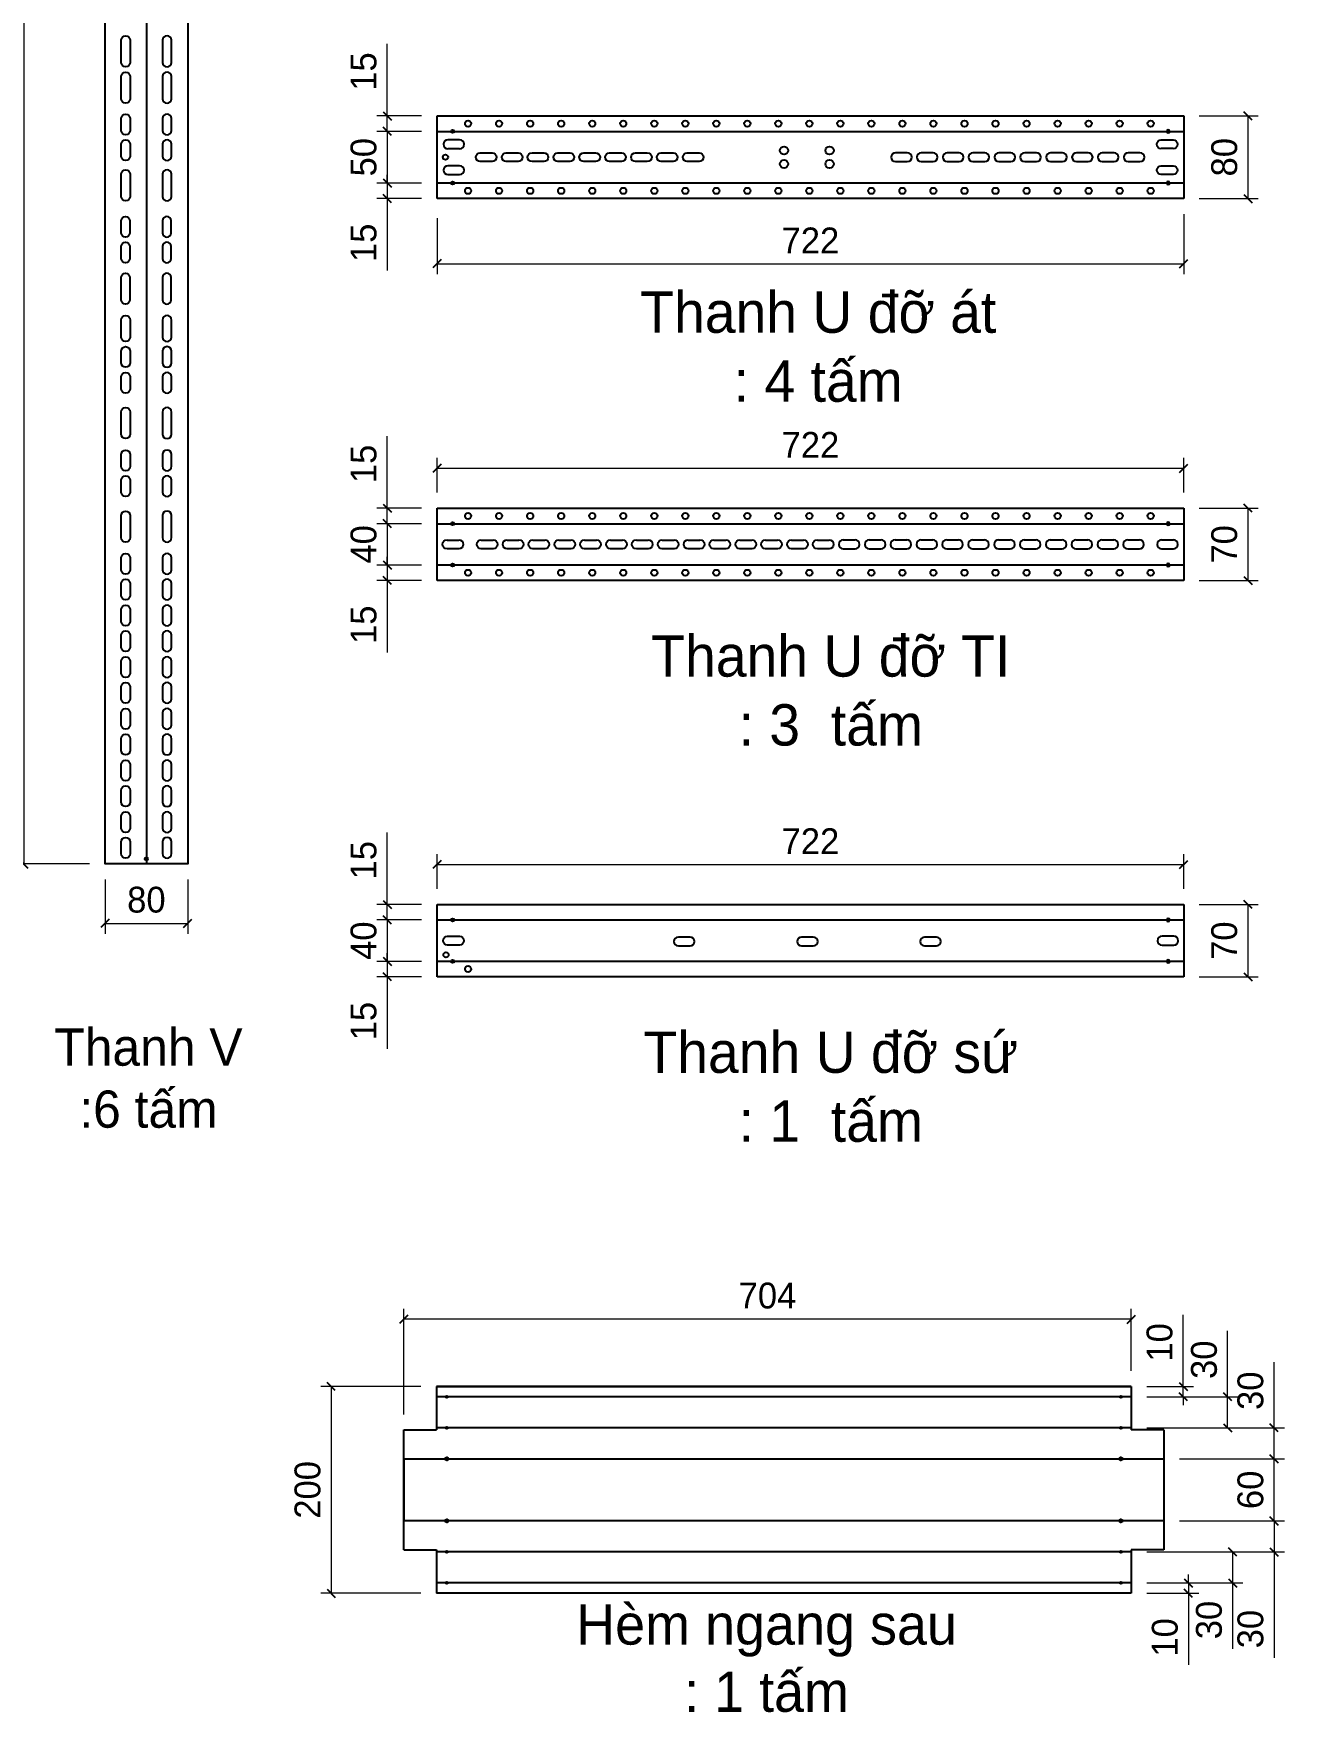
# Model space of a CAD drawing. Header units: millimetres. Extents: x 0 to 6126, y 0 to 4331.
# Drawn here: x 2191 to 3401, y 1682 to 3306 of the extents above; entities that cross this region are included whole.
import ezdxf

# ---------------------------------------------------------------- set-up
doc = ezdxf.new("R2010")
doc.units = ezdxf.units.MM
doc.layers.add('CNC', color=7, linetype='Continuous')
doc.layers.add('DIM', color=253, linetype='Continuous')
doc.dimstyles.new('Dim-25', dxfattribs={"dimtxt": 25, "dimasz": 8, "dimexe": 10, "dimexo": 15, "dimgap": 10, "dimtad": 1, "dimdec": 0, "dimtxsty": 'Standard', "dimblk": 'OBLIQUE', "dimcen": 10, "dimclrd": 5, "dimclre": 5, "dimclrt": 3, "dimazin": 3, "dimtfac": 1, "dimtdec": 0, "dimtmove": 0, "dimatfit": 3, "dimldrblk": 'OBLIQUE', "dimlwd": 9, "dimlwe": 9})

# ---------------------------------------------------------------- blocks, each defined once
blk = doc.blocks.new('*D14')
at = {"color": 0, "linetype": 'ByBlock', "lineweight": -2}
for p, q in [((3304.1, 1811.2), (3312.1, 1803.2)), ((3312.1, 1793.2), (3304.1, 1801.2))]:
    blk.add_line(p, q, dxfattribs=at)
at = {"layer": 'Defpoints', "color": 0, "ltscale": 3, "transparency": 16777216}
for p in [(3252.9, 1807.2), (3252.9, 1797.2), (3308.1, 1797.2)]:
    blk.add_point(p, dxfattribs=at)
at = {"layer": 'DIM', "color": 5, "lineweight": 9, "ltscale": 3, "transparency": 16777216}
for p, q in [((3267.9, 1807.2), (3318.1, 1807.2)), ((3308.1, 1807.2), (3308.1, 1815.2)), ((3308.1, 1807.2), (3308.1, 1797.2)), ((3267.9, 1797.2), (3318.1, 1797.2)), ((3308.1, 1797.2), (3308.1, 1727.8))]:
    blk.add_line(p, q, dxfattribs=at)
at = {"layer": 'DIM', "color": 3, "ltscale": 3, "transparency": 16777216, "insert": (3285.4, 1754.5), "char_height": 25, "attachment_point": 5, "rotation": 90}
blk.add_mtext('10', dxfattribs=at)
blk = doc.blocks.new('_Oblique')
at = {"color": 0, "linetype": 'ByBlock', "lineweight": -2}
blk.add_line((-0.5, -0.5), (0.5, 0.5), dxfattribs=at)
blk = doc.blocks.new('*D15')
at = {"color": 0, "linetype": 'ByBlock', "lineweight": -2}
for p, q in [((3354.9, 1833.2), (3346.9, 1841.2)), ((3346.9, 1811.2), (3354.9, 1803.2))]:
    blk.add_line(p, q, dxfattribs=at)
at = {"layer": 'Defpoints', "color": 0, "ltscale": 3, "transparency": 16777216}
for p in [(3252.9, 1837.2), (3252.9, 1807.2), (3350.9, 1807.2)]:
    blk.add_point(p, dxfattribs=at)
at = {"layer": 'DIM', "color": 5, "lineweight": 9, "ltscale": 3, "transparency": 16777216}
for p, q in [((3267.9, 1837.2), (3360.9, 1837.2)), ((3350.9, 1837.2), (3350.9, 1807.2)), ((3267.9, 1807.2), (3360.9, 1807.2)), ((3350.9, 1807.2), (3350.9, 1743.5))]:
    blk.add_line(p, q, dxfattribs=at)
at = {"layer": 'DIM', "color": 3, "ltscale": 3, "transparency": 16777216, "insert": (3328.1, 1771.3), "char_height": 25, "attachment_point": 5, "rotation": 90}
blk.add_mtext('30', dxfattribs=at)
blk = doc.blocks.new('*D16')
at = {"color": 0, "linetype": 'ByBlock', "lineweight": -2}
for p, q in [((3395, 1863.2), (3387, 1871.2)), ((3387, 1841.2), (3395, 1833.2))]:
    blk.add_line(p, q, dxfattribs=at)
at = {"layer": 'Defpoints', "color": 0, "ltscale": 3, "transparency": 16777216}
for p in [(3284.4, 1867.2), (3391, 1867.2), (3252.9, 1837.2)]:
    blk.add_point(p, dxfattribs=at)
at = {"layer": 'DIM', "color": 5, "lineweight": 9, "ltscale": 3, "transparency": 16777216}
for p, q in [((3299.4, 1867.2), (3401, 1867.2)), ((3391, 1867.2), (3391, 1837.2)), ((3267.9, 1837.2), (3401, 1837.2)), ((3391, 1837.2), (3391, 1734.7))]:
    blk.add_line(p, q, dxfattribs=at)
at = {"layer": 'DIM', "color": 3, "ltscale": 3, "transparency": 16777216, "insert": (3368.2, 1762.5), "char_height": 25, "attachment_point": 5, "rotation": 90}
blk.add_mtext('30', dxfattribs=at)
blk = doc.blocks.new('*D17')
at = {"color": 0, "linetype": 'ByBlock', "lineweight": -2}
for p, q in [((3395, 1923.2), (3387, 1931.2)), ((3387, 1871.2), (3395, 1863.2))]:
    blk.add_line(p, q, dxfattribs=at)
at = {"layer": 'Defpoints', "color": 0, "ltscale": 3, "transparency": 16777216}
for p in [(3284.4, 1927.2), (3391, 1927.2), (3284.4, 1867.2)]:
    blk.add_point(p, dxfattribs=at)
at = {"layer": 'DIM', "color": 5, "lineweight": 9, "ltscale": 3, "transparency": 16777216}
for p, q in [((3299.4, 1927.2), (3401, 1927.2)), ((3391, 1867.2), (3391, 1927.2)), ((3299.4, 1867.2), (3401, 1867.2))]:
    blk.add_line(p, q, dxfattribs=at)
at = {"layer": 'DIM', "color": 3, "ltscale": 3, "transparency": 16777216, "insert": (3368.2, 1897.2), "char_height": 25, "attachment_point": 5, "rotation": 90}
blk.add_mtext('60', dxfattribs=at)
blk = doc.blocks.new('*D18')
at = {"color": 0, "linetype": 'ByBlock', "lineweight": -2}
for p, q in [((3395, 1953.2), (3387, 1961.2)), ((3387, 1931.2), (3395, 1923.2))]:
    blk.add_line(p, q, dxfattribs=at)
at = {"layer": 'Defpoints', "color": 0, "ltscale": 3, "transparency": 16777216}
for p in [(3252.9, 1957.2), (3391, 1957.2), (3284.4, 1927.2)]:
    blk.add_point(p, dxfattribs=at)
at = {"layer": 'DIM', "color": 5, "lineweight": 9, "ltscale": 3, "transparency": 16777216}
for p, q in [((3391, 1957.2), (3391, 2020.9)), ((3267.9, 1957.2), (3401, 1957.2)), ((3391, 1927.2), (3391, 1957.2)), ((3299.4, 1927.2), (3401, 1927.2))]:
    blk.add_line(p, q, dxfattribs=at)
at = {"layer": 'DIM', "color": 3, "ltscale": 3, "transparency": 16777216, "insert": (3368.2, 1993.1), "char_height": 25, "attachment_point": 5, "rotation": 90}
blk.add_mtext('30', dxfattribs=at)
blk = doc.blocks.new('*D19')
at = {"color": 0, "linetype": 'ByBlock', "lineweight": -2}
for p, q in [((3350, 1983.2), (3342, 1991.2)), ((3342, 1961.2), (3350, 1953.2))]:
    blk.add_line(p, q, dxfattribs=at)
at = {"layer": 'Defpoints', "color": 0, "ltscale": 3, "transparency": 16777216}
for p in [(3252.9, 1987.2), (3346, 1987.2), (3252.9, 1957.2)]:
    blk.add_point(p, dxfattribs=at)
at = {"layer": 'DIM', "color": 5, "lineweight": 9, "ltscale": 3, "transparency": 16777216}
for p, q in [((3346, 1987.2), (3346, 2050.9)), ((3267.9, 1987.2), (3356, 1987.2)), ((3346, 1957.2), (3346, 1987.2)), ((3267.9, 1957.2), (3356, 1957.2))]:
    blk.add_line(p, q, dxfattribs=at)
at = {"layer": 'DIM', "color": 3, "ltscale": 3, "transparency": 16777216, "insert": (3323.3, 2023.1), "char_height": 25, "attachment_point": 5, "rotation": 90}
blk.add_mtext('30', dxfattribs=at)
blk = doc.blocks.new('*D20')
at = {"color": 0, "linetype": 'ByBlock', "lineweight": -2}
for p, q in [((3299.1, 2001.2), (3307.1, 1993.2)), ((3307.1, 1983.2), (3299.1, 1991.2))]:
    blk.add_line(p, q, dxfattribs=at)
at = {"layer": 'Defpoints', "color": 0, "ltscale": 3, "transparency": 16777216}
for p in [(3252.9, 1997.2), (3252.9, 1987.2), (3303.1, 1997.2)]:
    blk.add_point(p, dxfattribs=at)
at = {"layer": 'DIM', "color": 5, "lineweight": 9, "ltscale": 3, "transparency": 16777216}
for p, q in [((3303.1, 1997.2), (3303.1, 2066.6)), ((3267.9, 1997.2), (3313.1, 1997.2)), ((3267.9, 1987.2), (3313.1, 1987.2)), ((3303.1, 1987.2), (3303.1, 1997.2)), ((3303.1, 1987.2), (3303.1, 1979.2))]:
    blk.add_line(p, q, dxfattribs=at)
at = {"layer": 'DIM', "color": 3, "ltscale": 3, "transparency": 16777216, "insert": (3280.3, 2039.9), "char_height": 25, "attachment_point": 5, "rotation": 90}
blk.add_mtext('10', dxfattribs=at)
blk = doc.blocks.new('*D21')
at = {"color": 0, "linetype": 'ByBlock', "lineweight": -2}
for p, q in [((2553.4, 2066.3), (2545.4, 2058.3)), ((3248.9, 2058.3), (3256.9, 2066.3))]:
    blk.add_line(p, q, dxfattribs=at)
at = {"layer": 'Defpoints', "color": 0, "ltscale": 3, "transparency": 16777216}
for p in [(2549.4, 2062.3), (3252.9, 1997.2), (2549.4, 1955.2)]:
    blk.add_point(p, dxfattribs=at)
at = {"layer": 'DIM', "color": 5, "lineweight": 9, "ltscale": 3, "transparency": 16777216}
for p, q in [((2549.4, 1970.2), (2549.4, 2072.3)), ((3252.9, 2012.2), (3252.9, 2072.3)), ((3252.9, 2062.3), (2549.4, 2062.3))]:
    blk.add_line(p, q, dxfattribs=at)
at = {"layer": 'DIM', "color": 3, "ltscale": 3, "transparency": 16777216, "insert": (2901.1, 2085), "char_height": 25, "attachment_point": 5}
blk.add_mtext('704', dxfattribs=at)
blk = doc.blocks.new('*D22')
at = {"color": 0, "linetype": 'ByBlock', "lineweight": -2}
for p, q in [((2483.2, 1993.2), (2475.2, 2001.2)), ((2475.2, 1801.2), (2483.2, 1793.2))]:
    blk.add_line(p, q, dxfattribs=at)
at = {"layer": 'Defpoints', "color": 0, "ltscale": 3, "transparency": 16777216}
for p in [(2580.9, 1997.2), (2479.2, 1797.2), (2580.9, 1797.2)]:
    blk.add_point(p, dxfattribs=at)
at = {"layer": 'DIM', "color": 5, "lineweight": 9, "ltscale": 3, "transparency": 16777216}
for p, q in [((2565.9, 1997.2), (2469.2, 1997.2)), ((2479.2, 1997.2), (2479.2, 1797.2)), ((2565.9, 1797.2), (2469.2, 1797.2))]:
    blk.add_line(p, q, dxfattribs=at)
at = {"layer": 'DIM', "color": 3, "ltscale": 3, "transparency": 16777216, "insert": (2456.4, 1897.2), "char_height": 25, "attachment_point": 5, "rotation": 90}
blk.add_mtext('200', dxfattribs=at)
blk = doc.blocks.new('*D78')
at = {"color": 0, "linetype": 'ByBlock', "lineweight": -2}
for p, q in [((2185.9, 3929.9), (2177.9, 3937.9)), ((2177.9, 2506.7), (2185.9, 2498.7))]:
    blk.add_line(p, q, dxfattribs=at)
at = {"layer": 'Defpoints', "color": 0, "ltscale": 3, "transparency": 16777216}
for p in [(2260.5, 3933.9), (2181.9, 2502.7), (2260.5, 2502.7)]:
    blk.add_point(p, dxfattribs=at)
at = {"layer": 'DIM', "color": 5, "lineweight": 9, "ltscale": 3, "transparency": 16777216}
for p, q in [((2245.5, 3933.9), (2171.9, 3933.9)), ((2181.9, 3933.9), (2181.9, 2502.7)), ((2245.5, 2502.7), (2171.9, 2502.7))]:
    blk.add_line(p, q, dxfattribs=at)
at = {"layer": 'DIM', "color": 3, "ltscale": 3, "transparency": 16777216, "insert": (2159.1, 3218.3), "char_height": 25, "attachment_point": 5, "rotation": 90}
blk.add_mtext('1431', dxfattribs=at)
blk = doc.blocks.new('*D80')
at = {"color": 0, "linetype": 'ByBlock', "lineweight": -2}
for p, q in [((2264.5, 2449.2), (2256.5, 2441.2)), ((2336.5, 2441.2), (2344.5, 2449.2))]:
    blk.add_line(p, q, dxfattribs=at)
at = {"layer": 'Defpoints', "color": 0, "ltscale": 3, "transparency": 16777216}
for p in [(2260.5, 2502.7), (2340.5, 2502.7), (2340.5, 2445.2)]:
    blk.add_point(p, dxfattribs=at)
at = {"layer": 'DIM', "color": 5, "lineweight": 9, "ltscale": 3, "transparency": 16777216}
for p, q in [((2260.5, 2487.7), (2260.5, 2435.2)), ((2340.5, 2487.7), (2340.5, 2435.2)), ((2260.5, 2445.2), (2340.5, 2445.2))]:
    blk.add_line(p, q, dxfattribs=at)
at = {"layer": 'DIM', "color": 3, "ltscale": 3, "transparency": 16777216, "insert": (2300.5, 2468), "char_height": 25, "attachment_point": 5}
blk.add_mtext('80', dxfattribs=at)
blk = doc.blocks.new('*D94')
at = {"color": 0, "linetype": 'ByBlock', "lineweight": -2}
for p, q in [((3369.7, 3222.4), (3361.7, 3230.4)), ((3361.7, 3150.4), (3369.7, 3142.4))]:
    blk.add_line(p, q, dxfattribs=at)
at = {"layer": 'Defpoints', "color": 0, "transparency": 16777216}
for p in [(3303.6, 3226.4), (3303.6, 3146.4), (3365.7, 3146.4)]:
    blk.add_point(p, dxfattribs=at)
at = {"layer": 'DIM', "color": 5, "lineweight": 9, "transparency": 16777216}
for p, q in [((3318.6, 3226.4), (3375.7, 3226.4)), ((3365.7, 3226.4), (3365.7, 3146.4)), ((3318.6, 3146.4), (3375.7, 3146.4))]:
    blk.add_line(p, q, dxfattribs=at)
at = {"layer": 'DIM', "color": 3, "transparency": 16777216, "insert": (3342.9, 3186.4), "char_height": 25, "attachment_point": 5, "rotation": 90}
blk.add_mtext('80', dxfattribs=at)
blk = doc.blocks.new('*D95')
at = {"color": 0, "linetype": 'ByBlock', "lineweight": -2}
for p, q in [((2537.4, 3207.4), (2529.4, 3215.4)), ((2529.4, 3165.4), (2537.4, 3157.4))]:
    blk.add_line(p, q, dxfattribs=at)
at = {"layer": 'Defpoints', "color": 0, "transparency": 16777216}
for p in [(2581.6, 3211.4), (2533.4, 3161.4), (2581.6, 3161.4)]:
    blk.add_point(p, dxfattribs=at)
at = {"layer": 'DIM', "color": 5, "lineweight": 9, "transparency": 16777216}
for p, q in [((2566.6, 3211.4), (2523.4, 3211.4)), ((2533.4, 3211.4), (2533.4, 3161.4)), ((2566.6, 3161.4), (2523.4, 3161.4))]:
    blk.add_line(p, q, dxfattribs=at)
at = {"layer": 'DIM', "color": 3, "transparency": 16777216, "insert": (2510.6, 3186.4), "char_height": 25, "attachment_point": 5, "rotation": 90}
blk.add_mtext('50', dxfattribs=at)
blk = doc.blocks.new('*D96')
at = {"color": 0, "linetype": 'ByBlock', "lineweight": -2}
for p, q in [((2529.4, 3230.4), (2537.4, 3222.4)), ((2537.4, 3207.4), (2529.4, 3215.4))]:
    blk.add_line(p, q, dxfattribs=at)
at = {"layer": 'Defpoints', "color": 0, "transparency": 16777216}
for p in [(2533.4, 3226.4), (2581.6, 3226.4), (2581.6, 3211.4)]:
    blk.add_point(p, dxfattribs=at)
at = {"layer": 'DIM', "color": 5, "lineweight": 9, "transparency": 16777216}
for p, q in [((2533.4, 3226.4), (2533.4, 3296.1)), ((2566.6, 3226.4), (2523.4, 3226.4)), ((2533.4, 3211.4), (2533.4, 3226.4)), ((2566.6, 3211.4), (2523.4, 3211.4)), ((2533.4, 3211.4), (2533.4, 3203.4))]:
    blk.add_line(p, q, dxfattribs=at)
at = {"layer": 'DIM', "color": 3, "transparency": 16777216, "insert": (2510.6, 3269.3), "char_height": 25, "attachment_point": 5, "rotation": 90}
blk.add_mtext('15', dxfattribs=at)
blk = doc.blocks.new('*D97')
at = {"color": 0, "linetype": 'ByBlock', "lineweight": -2}
for p, q in [((2529.4, 3165.4), (2537.4, 3157.4)), ((2537.4, 3142.4), (2529.4, 3150.4))]:
    blk.add_line(p, q, dxfattribs=at)
at = {"layer": 'Defpoints', "color": 0, "transparency": 16777216}
for p in [(2581.6, 3161.4), (2533.4, 3146.4), (2581.6, 3146.4)]:
    blk.add_point(p, dxfattribs=at)
at = {"layer": 'DIM', "color": 5, "lineweight": 9, "transparency": 16777216}
for p, q in [((2533.4, 3161.4), (2533.4, 3169.4)), ((2566.6, 3161.4), (2523.4, 3161.4)), ((2533.4, 3161.4), (2533.4, 3146.4)), ((2566.6, 3146.4), (2523.4, 3146.4)), ((2533.4, 3146.4), (2533.4, 3076.8))]:
    blk.add_line(p, q, dxfattribs=at)
at = {"layer": 'DIM', "color": 3, "transparency": 16777216, "insert": (2510.6, 3103.6), "char_height": 25, "attachment_point": 5, "rotation": 90}
blk.add_mtext('15', dxfattribs=at)
blk = doc.blocks.new('ovan8.5x20')
at = {"layer": 'CNC', "color": 2, "lineweight": -3}
for p, q in [((5.7, 4.2), (-5.8, 4.2)), ((-5.8, -4.2), (5.7, -4.2))]:
    blk.add_line(p, q, dxfattribs=at)
for centre, start, end in [((-5.8, 0), 90, 270), ((5.7, 0), 270, 90)]:
    blk.add_arc(centre, 4.25, start, end, dxfattribs=at)
blk = doc.blocks.new('f3daunguoc')
at = {"layer": 'CNC', "color": 2, "lineweight": -3}
blk.add_circle((0, 0), 1.5, dxfattribs=at)
blk = doc.blocks.new('*D98')
at = {"color": 0, "linetype": 'ByBlock', "lineweight": -2}
for p, q in [((2585.6, 3087.4), (2577.6, 3079.4)), ((3299.6, 3079.4), (3307.6, 3087.4))]:
    blk.add_line(p, q, dxfattribs=at)
at = {"layer": 'Defpoints', "color": 0, "ltscale": 3, "transparency": 16777216}
for p in [(2581.6, 3142.4), (3303.6, 3146.4), (3303.6, 3083.4)]:
    blk.add_point(p, dxfattribs=at)
at = {"layer": 'DIM', "color": 5, "lineweight": 9, "ltscale": 3, "transparency": 16777216}
for p, q in [((2581.6, 3127.4), (2581.6, 3073.4)), ((3303.6, 3131.4), (3303.6, 3073.4)), ((2581.6, 3083.4), (3303.6, 3083.4))]:
    blk.add_line(p, q, dxfattribs=at)
at = {"layer": 'DIM', "color": 3, "ltscale": 3, "transparency": 16777216, "insert": (2942.6, 3105.9), "char_height": 25, "attachment_point": 5}
blk.add_mtext('722', dxfattribs=at)
blk = doc.blocks.new('*D99')
at = {"color": 0, "linetype": 'ByBlock', "lineweight": -2}
for p, q in [((3369.7, 2842.9), (3361.7, 2850.9)), ((3361.7, 2780.9), (3369.7, 2772.9))]:
    blk.add_line(p, q, dxfattribs=at)
at = {"layer": 'Defpoints', "color": 0, "transparency": 16777216}
for p in [(3303.6, 2846.9), (3303.6, 2776.9), (3365.7, 2776.9)]:
    blk.add_point(p, dxfattribs=at)
at = {"layer": 'DIM', "color": 5, "lineweight": 9, "transparency": 16777216}
for p, q in [((3318.6, 2846.9), (3375.7, 2846.9)), ((3365.7, 2846.9), (3365.7, 2776.9)), ((3318.6, 2776.9), (3375.7, 2776.9))]:
    blk.add_line(p, q, dxfattribs=at)
at = {"layer": 'DIM', "color": 3, "transparency": 16777216, "insert": (3342.9, 2811.9), "char_height": 25, "attachment_point": 5, "rotation": 90}
blk.add_mtext('70', dxfattribs=at)
blk = doc.blocks.new('*D100')
at = {"color": 0, "linetype": 'ByBlock', "lineweight": -2}
for p, q in [((2537.4, 2827.9), (2529.4, 2835.9)), ((2529.4, 2795.9), (2537.4, 2787.9))]:
    blk.add_line(p, q, dxfattribs=at)
at = {"layer": 'Defpoints', "color": 0, "transparency": 16777216}
for p in [(2581.6, 2831.9), (2533.4, 2791.9), (2581.6, 2791.9)]:
    blk.add_point(p, dxfattribs=at)
at = {"layer": 'DIM', "color": 5, "lineweight": 9, "transparency": 16777216}
for p, q in [((2566.6, 2831.9), (2523.4, 2831.9)), ((2533.4, 2831.9), (2533.4, 2791.9)), ((2566.6, 2791.9), (2523.4, 2791.9))]:
    blk.add_line(p, q, dxfattribs=at)
at = {"layer": 'DIM', "color": 3, "transparency": 16777216, "insert": (2510.6, 2811.9), "char_height": 25, "attachment_point": 5, "rotation": 90}
blk.add_mtext('40', dxfattribs=at)
blk = doc.blocks.new('*D101')
at = {"color": 0, "linetype": 'ByBlock', "lineweight": -2}
for p, q in [((2529.4, 2850.9), (2537.4, 2842.9)), ((2537.4, 2827.9), (2529.4, 2835.9))]:
    blk.add_line(p, q, dxfattribs=at)
at = {"layer": 'Defpoints', "color": 0, "transparency": 16777216}
for p in [(2533.4, 2846.9), (2581.6, 2846.9), (2581.6, 2831.9)]:
    blk.add_point(p, dxfattribs=at)
at = {"layer": 'DIM', "color": 5, "lineweight": 9, "transparency": 16777216}
for p, q in [((2533.4, 2846.9), (2533.4, 2916.5)), ((2566.6, 2846.9), (2523.4, 2846.9)), ((2533.4, 2831.9), (2533.4, 2846.9)), ((2566.6, 2831.9), (2523.4, 2831.9)), ((2533.4, 2831.9), (2533.4, 2823.9))]:
    blk.add_line(p, q, dxfattribs=at)
at = {"layer": 'DIM', "color": 3, "transparency": 16777216, "insert": (2510.6, 2889.7), "char_height": 25, "attachment_point": 5, "rotation": 90}
blk.add_mtext('15', dxfattribs=at)
blk = doc.blocks.new('*D102')
at = {"color": 0, "linetype": 'ByBlock', "lineweight": -2}
for p, q in [((2529.4, 2795.9), (2537.4, 2787.9)), ((2537.4, 2772.9), (2529.4, 2780.9))]:
    blk.add_line(p, q, dxfattribs=at)
at = {"layer": 'Defpoints', "color": 0, "transparency": 16777216}
for p in [(2581.6, 2791.9), (2533.4, 2776.9), (2581.6, 2776.9)]:
    blk.add_point(p, dxfattribs=at)
at = {"layer": 'DIM', "color": 5, "lineweight": 9, "transparency": 16777216}
for p, q in [((2533.4, 2791.9), (2533.4, 2799.9)), ((2566.6, 2791.9), (2523.4, 2791.9)), ((2533.4, 2791.9), (2533.4, 2776.9)), ((2566.6, 2776.9), (2523.4, 2776.9)), ((2533.4, 2776.9), (2533.4, 2707.3))]:
    blk.add_line(p, q, dxfattribs=at)
at = {"layer": 'DIM', "color": 3, "transparency": 16777216, "insert": (2510.6, 2734.1), "char_height": 25, "attachment_point": 5, "rotation": 90}
blk.add_mtext('15', dxfattribs=at)
blk = doc.blocks.new('*D103')
at = {"color": 0, "linetype": 'ByBlock', "lineweight": -2}
for p, q in [((2585.6, 2889.5), (2577.6, 2881.5)), ((3299.6, 2881.5), (3307.6, 2889.5))]:
    blk.add_line(p, q, dxfattribs=at)
at = {"layer": 'Defpoints', "color": 0, "ltscale": 3, "transparency": 16777216}
for p in [(3303.6, 2885.5), (2581.6, 2846.9), (3303.6, 2846.9)]:
    blk.add_point(p, dxfattribs=at)
at = {"layer": 'DIM', "color": 5, "lineweight": 9, "ltscale": 3, "transparency": 16777216}
for p, q in [((2581.6, 2861.9), (2581.6, 2895.5)), ((3303.6, 2861.9), (3303.6, 2895.5)), ((2581.6, 2885.5), (3303.6, 2885.5))]:
    blk.add_line(p, q, dxfattribs=at)
at = {"layer": 'DIM', "color": 3, "ltscale": 3, "transparency": 16777216, "insert": (2942.6, 2908.1), "char_height": 25, "attachment_point": 5}
blk.add_mtext('722', dxfattribs=at)
blk = doc.blocks.new('*D104')
at = {"color": 0, "linetype": 'ByBlock', "lineweight": -2}
for p, q in [((3369.7, 2459.5), (3361.7, 2467.5)), ((3361.7, 2397.5), (3369.7, 2389.5))]:
    blk.add_line(p, q, dxfattribs=at)
at = {"layer": 'Defpoints', "color": 0, "transparency": 16777216}
for p in [(3303.6, 2463.5), (3303.6, 2393.5), (3365.7, 2393.5)]:
    blk.add_point(p, dxfattribs=at)
at = {"layer": 'DIM', "color": 5, "lineweight": 9, "transparency": 16777216}
for p, q in [((3318.6, 2463.5), (3375.7, 2463.5)), ((3365.7, 2463.5), (3365.7, 2393.5)), ((3318.6, 2393.5), (3375.7, 2393.5))]:
    blk.add_line(p, q, dxfattribs=at)
at = {"layer": 'DIM', "color": 3, "transparency": 16777216, "insert": (3342.9, 2428.5), "char_height": 25, "attachment_point": 5, "rotation": 90}
blk.add_mtext('70', dxfattribs=at)
blk = doc.blocks.new('*D105')
at = {"color": 0, "linetype": 'ByBlock', "lineweight": -2}
for p, q in [((2537.4, 2444.5), (2529.4, 2452.5)), ((2529.4, 2412.5), (2537.4, 2404.5))]:
    blk.add_line(p, q, dxfattribs=at)
at = {"layer": 'Defpoints', "color": 0, "transparency": 16777216}
for p in [(2581.6, 2448.5), (2533.4, 2408.5), (2581.6, 2408.5)]:
    blk.add_point(p, dxfattribs=at)
at = {"layer": 'DIM', "color": 5, "lineweight": 9, "transparency": 16777216}
for p, q in [((2566.6, 2448.5), (2523.4, 2448.5)), ((2533.4, 2448.5), (2533.4, 2408.5)), ((2566.6, 2408.5), (2523.4, 2408.5))]:
    blk.add_line(p, q, dxfattribs=at)
at = {"layer": 'DIM', "color": 3, "transparency": 16777216, "insert": (2510.6, 2428.5), "char_height": 25, "attachment_point": 5, "rotation": 90}
blk.add_mtext('40', dxfattribs=at)
blk = doc.blocks.new('*D106')
at = {"color": 0, "linetype": 'ByBlock', "lineweight": -2}
for p, q in [((2529.4, 2467.5), (2537.4, 2459.5)), ((2537.4, 2444.5), (2529.4, 2452.5))]:
    blk.add_line(p, q, dxfattribs=at)
at = {"layer": 'Defpoints', "color": 0, "transparency": 16777216}
for p in [(2533.4, 2463.5), (2581.6, 2463.5), (2581.6, 2448.5)]:
    blk.add_point(p, dxfattribs=at)
at = {"layer": 'DIM', "color": 5, "lineweight": 9, "transparency": 16777216}
for p, q in [((2533.4, 2463.5), (2533.4, 2533.2)), ((2566.6, 2463.5), (2523.4, 2463.5)), ((2533.4, 2448.5), (2533.4, 2463.5)), ((2566.6, 2448.5), (2523.4, 2448.5)), ((2533.4, 2448.5), (2533.4, 2440.5))]:
    blk.add_line(p, q, dxfattribs=at)
at = {"layer": 'DIM', "color": 3, "transparency": 16777216, "insert": (2510.6, 2506.3), "char_height": 25, "attachment_point": 5, "rotation": 90}
blk.add_mtext('15', dxfattribs=at)
blk = doc.blocks.new('*D107')
at = {"color": 0, "linetype": 'ByBlock', "lineweight": -2}
for p, q in [((2529.4, 2412.5), (2537.4, 2404.5)), ((2537.4, 2389.5), (2529.4, 2397.5))]:
    blk.add_line(p, q, dxfattribs=at)
at = {"layer": 'Defpoints', "color": 0, "transparency": 16777216}
for p in [(2581.6, 2408.5), (2533.4, 2393.5), (2581.6, 2393.5)]:
    blk.add_point(p, dxfattribs=at)
at = {"layer": 'DIM', "color": 5, "lineweight": 9, "transparency": 16777216}
for p, q in [((2566.6, 2408.5), (2523.4, 2408.5)), ((2533.4, 2408.5), (2533.4, 2416.5)), ((2533.4, 2408.5), (2533.4, 2393.5)), ((2566.6, 2393.5), (2523.4, 2393.5)), ((2533.4, 2393.5), (2533.4, 2323.9))]:
    blk.add_line(p, q, dxfattribs=at)
at = {"layer": 'DIM', "color": 3, "transparency": 16777216, "insert": (2510.6, 2350.7), "char_height": 25, "attachment_point": 5, "rotation": 90}
blk.add_mtext('15', dxfattribs=at)
blk = doc.blocks.new('*D108')
at = {"color": 0, "linetype": 'ByBlock', "lineweight": -2}
for p, q in [((2585.6, 2506.2), (2577.6, 2498.2)), ((3299.6, 2498.2), (3307.6, 2506.2))]:
    blk.add_line(p, q, dxfattribs=at)
at = {"layer": 'Defpoints', "color": 0, "ltscale": 3, "transparency": 16777216}
for p in [(3303.6, 2502.2), (2581.6, 2463.5), (3303.6, 2463.5)]:
    blk.add_point(p, dxfattribs=at)
at = {"layer": 'DIM', "color": 5, "lineweight": 9, "ltscale": 3, "transparency": 16777216}
for p, q in [((2581.6, 2478.5), (2581.6, 2512.2)), ((2581.6, 2502.2), (3303.6, 2502.2)), ((3303.6, 2478.5), (3303.6, 2512.2))]:
    blk.add_line(p, q, dxfattribs=at)
at = {"layer": 'DIM', "color": 3, "ltscale": 3, "transparency": 16777216, "insert": (2942.6, 2524.7), "char_height": 25, "attachment_point": 5}
blk.add_mtext('722', dxfattribs=at)

msp = doc.modelspace()

# ---------------------------------------------------------------- linework, layer by layer
at = {"color": 7}
for p, q in [((2300.5, 3933.9), (2300.5, 2502.7)), ((2581.6, 3226.4), (3303.6, 3226.4)), ((2581.6, 3146.4), (2581.6, 3226.4)), ((3303.6, 3226.4), (3303.6, 3146.4)), ((2581.6, 3211.4), (3303.6, 3211.4)), ((3303.6, 3161.4), (2581.6, 3161.4)), ((3303.6, 3146.4), (2581.6, 3146.4)), ((2581.6, 2846.9), (3303.6, 2846.9)), ((2581.6, 2776.9), (2581.6, 2846.9)), ((3303.6, 2846.9), (3303.6, 2776.9)), ((2581.6, 2831.9), (3303.6, 2831.9)), ((3303.6, 2791.9), (2581.6, 2791.9)), ((3303.6, 2776.9), (2581.6, 2776.9)), ((2581.6, 2463.5), (3303.6, 2463.5)), ((2581.6, 2393.5), (2581.6, 2463.5)), ((3303.6, 2463.5), (3303.6, 2393.5)), ((2581.6, 2448.5), (3303.6, 2448.5)), ((3303.6, 2408.5), (2581.6, 2408.5)), ((3303.6, 2393.5), (2581.6, 2393.5))]:
    msp.add_line(p, q, dxfattribs=at)
at = {"color": 7, "ltscale": 3}
for p, q in [((3252.9, 1997.2), (2580.9, 1997.2)), ((2580.9, 1997.2), (2580.9, 1955.2)), ((3252.9, 1987.2), (2580.9, 1987.2)), ((3252.9, 1997.2), (3252.9, 1955.2)), ((2549.4, 1955.2), (2580.9, 1955.2)), ((3252.9, 1957.2), (2580.9, 1957.2)), ((3284.4, 1955.2), (3252.9, 1955.2)), ((3284.4, 1955.2), (3284.4, 1839.2)), ((2549.4, 1839.2), (2580.9, 1839.2)), ((2580.9, 1839.2), (2580.9, 1797.2)), ((3252.9, 1837.2), (2580.9, 1837.2)), ((3284.4, 1839.2), (3252.9, 1839.2)), ((3252.9, 1839.2), (3252.9, 1797.2)), ((3252.9, 1807.2), (2580.9, 1807.2)), ((3112.9, 1797.2), (2580.9, 1797.2))]:
    msp.add_line(p, q, dxfattribs=at)
at = {"color": 7}
msp.add_lwpolyline([(2260.5, 3933.9), (2340.5, 3933.9), (2340.5, 2502.7), (2260.5, 2502.7)], close=True, dxfattribs=at)
at = {"color": 2, "ltscale": 0.5}
for points in [[(2284.7, 3299.6), (2284.7, 3278.1, -1), (2276.2, 3278.1), (2276.2, 3299.6, -1)], [(2316.2, 3299.6), (2316.2, 3278.1, 1), (2324.7, 3278.1), (2324.7, 3299.6, 1)], [(2284.7, 3264.5), (2284.7, 3243, -1), (2276.2, 3243), (2276.2, 3264.5, -1)], [(2316.2, 3264.5), (2316.2, 3243, 1), (2324.7, 3243), (2324.7, 3264.5, 1)], [(2284.7, 3223.9), (2284.7, 3212.4, -1), (2276.2, 3212.4), (2276.2, 3223.9, -1)], [(2316.2, 3223.9), (2316.2, 3212.4, 1), (2324.7, 3212.4), (2324.7, 3223.9, 1)], [(2284.7, 3198.9), (2284.7, 3187.4, -1), (2276.2, 3187.4), (2276.2, 3198.9, -1)], [(2316.2, 3198.9), (2316.2, 3187.4, 1), (2324.7, 3187.4), (2324.7, 3198.9, 1)], [(2284.7, 3169.9), (2284.7, 3148.4, -1), (2276.2, 3148.4), (2276.2, 3169.9, -1)], [(2316.2, 3169.9), (2316.2, 3148.4, 1), (2324.7, 3148.4), (2324.7, 3169.9, 1)], [(2284.5, 3124.9), (2284.5, 3113.4, -1), (2276, 3113.4), (2276, 3124.9, -1)], [(2316, 3124.9), (2316, 3113.4, 1), (2324.5, 3113.4), (2324.5, 3124.9, 1)], [(2284.5, 3099.9), (2284.5, 3088.4, -1), (2276, 3088.4), (2276, 3099.9, -1)], [(2316, 3099.9), (2316, 3088.4, 1), (2324.5, 3088.4), (2324.5, 3099.9, 1)], [(2284.5, 3069.9), (2284.5, 3048.4, -1), (2276, 3048.4), (2276, 3069.9, -1)], [(2316, 3069.9), (2316, 3048.4, 1), (2324.5, 3048.4), (2324.5, 3069.9, 1)], [(2284.7, 3028.9), (2284.7, 3012.4, -1), (2276.2, 3012.4), (2276.2, 3028.9, -1)], [(2316.2, 3028.9), (2316.2, 3012.4, 1), (2324.7, 3012.4), (2324.7, 3028.9, 1)], [(2284.7, 2998.9), (2284.7, 2987.4, -1), (2276.2, 2987.4), (2276.2, 2998.9, -1)], [(2316.2, 2998.9), (2316.2, 2987.4, 1), (2324.7, 2987.4), (2324.7, 2998.9, 1)], [(2284.7, 2973.9), (2284.7, 2962.4, -1), (2276.2, 2962.4), (2276.2, 2973.9, -1)], [(2316.2, 2973.9), (2316.2, 2962.4, 1), (2324.7, 2962.4), (2324.7, 2973.9, 1)], [(2284.7, 2939.9), (2284.7, 2918.4, -1), (2276.2, 2918.4), (2276.2, 2939.9, -1)], [(2316.2, 2939.9), (2316.2, 2918.4, 1), (2324.7, 2918.4), (2324.7, 2939.9, 1)], [(2284.7, 2898.9), (2284.7, 2887.4, -1), (2276.2, 2887.4), (2276.2, 2898.9, -1)], [(2316.2, 2898.9), (2316.2, 2887.4, 1), (2324.7, 2887.4), (2324.7, 2898.9, 1)], [(2284.7, 2873.9), (2284.7, 2862.4, -1), (2276.2, 2862.4), (2276.2, 2873.9, -1)], [(2316.2, 2873.9), (2316.2, 2862.4, 1), (2324.7, 2862.4), (2324.7, 2873.9, 1)], [(2284.7, 2839.9), (2284.7, 2818.4, -1), (2276.2, 2818.4), (2276.2, 2839.9, -1)], [(2316.2, 2839.9), (2316.2, 2818.4, 1), (2324.7, 2818.4), (2324.7, 2839.9, 1)], [(2284.7, 2798.9), (2284.7, 2787.4, -1), (2276.2, 2787.4), (2276.2, 2798.9, -1)], [(2316.2, 2798.9), (2316.2, 2787.4, 1), (2324.7, 2787.4), (2324.7, 2798.9, 1)], [(2284.7, 2773.9), (2284.7, 2762.4, -1), (2276.2, 2762.4), (2276.2, 2773.9, -1)], [(2316.2, 2773.9), (2316.2, 2762.4, 1), (2324.7, 2762.4), (2324.7, 2773.9, 1)], [(2284.7, 2748.9), (2284.7, 2737.4, -1), (2276.2, 2737.4), (2276.2, 2748.9, -1)], [(2316.2, 2748.9), (2316.2, 2737.4, 1), (2324.7, 2737.4), (2324.7, 2748.9, 1)], [(2284.7, 2723.9), (2284.7, 2712.4, -1), (2276.2, 2712.4), (2276.2, 2723.9, -1)], [(2316.2, 2723.9), (2316.2, 2712.4, 1), (2324.7, 2712.4), (2324.7, 2723.9, 1)], [(2284.7, 2698.9), (2284.7, 2687.4, -1), (2276.2, 2687.4), (2276.2, 2698.9, -1)], [(2316.2, 2698.9), (2316.2, 2687.4, 1), (2324.7, 2687.4), (2324.7, 2698.9, 1)], [(2284.7, 2673.9), (2284.7, 2662.4, -1), (2276.2, 2662.4), (2276.2, 2673.9, -1)], [(2316.2, 2673.9), (2316.2, 2662.4, 1), (2324.7, 2662.4), (2324.7, 2673.9, 1)], [(2284.7, 2648.9), (2284.7, 2637.4, -1), (2276.2, 2637.4), (2276.2, 2648.9, -1)], [(2316.2, 2648.9), (2316.2, 2637.4, 1), (2324.7, 2637.4), (2324.7, 2648.9, 1)], [(2284.7, 2623.9), (2284.7, 2612.4, -1), (2276.2, 2612.4), (2276.2, 2623.9, -1)], [(2316.2, 2623.9), (2316.2, 2612.4, 1), (2324.7, 2612.4), (2324.7, 2623.9, 1)], [(2284.7, 2598.9), (2284.7, 2587.4, -1), (2276.2, 2587.4), (2276.2, 2598.9, -1)], [(2316.2, 2598.9), (2316.2, 2587.4, 1), (2324.7, 2587.4), (2324.7, 2598.9, 1)], [(2284.7, 2573.9), (2284.7, 2562.4, -1), (2276.2, 2562.4), (2276.2, 2573.9, -1)], [(2316.2, 2573.9), (2316.2, 2562.4, 1), (2324.7, 2562.4), (2324.7, 2573.9, 1)], [(2284.7, 2548.9), (2284.7, 2537.4, -1), (2276.2, 2537.4), (2276.2, 2548.9, -1)], [(2316.2, 2548.9), (2316.2, 2537.4, 1), (2324.7, 2537.4), (2324.7, 2548.9, 1)], [(2284.7, 2524.2), (2284.7, 2512.7, -1), (2276.2, 2512.7), (2276.2, 2524.2, -1)], [(2316.2, 2524.2), (2316.2, 2512.7, 1), (2324.7, 2512.7), (2324.7, 2524.2, 1)]]:
    msp.add_lwpolyline(points, format="xyb", close=True, dxfattribs=at)
at = {"color": 7, "ltscale": 3}
for points in [[(2580.9, 1997.2), (3252.9, 1997.2)], [(2549.4, 1839.2), (2549.4, 1955.2)], [(2549.4, 1927.2), (2549.4, 1867.2)], [(3284.4, 1927.2), (3284.4, 1867.2)], [(3252.9, 1797.2), (2580.9, 1797.2)]]:
    msp.add_lwpolyline(points, dxfattribs=at)
msp.add_lwpolyline([(3284.4, 1927.2), (3284.4, 1867.2), (2549.4, 1867.2), (2549.4, 1927.2)], close=True, dxfattribs=at)
for centre in [(2611.6, 3218.9), (2641.6, 3218.9), (2671.6, 3218.9), (2701.6, 3218.9), (2731.6, 3218.9), (2761.6, 3218.9), (2791.6, 3218.9), (2821.6, 3218.9), (2851.6, 3218.9), (2881.6, 3218.9), (2911.6, 3218.9), (2941.6, 3218.9), (2971.6, 3218.9), (3001.6, 3218.9), (3031.6, 3218.9), (3061.6, 3218.9), (3091.6, 3218.9), (3121.6, 3218.9), (3151.6, 3218.9), (3181.6, 3218.9), (3211.6, 3218.9), (3241.6, 3218.9), (3271.6, 3218.9), (2611.6, 3153.9), (2641.6, 3153.9), (2671.6, 3153.9), (2701.6, 3153.9), (2731.6, 3153.9), (2761.6, 3153.9), (2791.6, 3153.9), (2821.6, 3153.9), (2851.6, 3153.9), (2881.6, 3153.9), (2911.6, 3153.9), (2941.6, 3153.9), (2971.6, 3153.9), (3001.6, 3153.9), (3031.6, 3153.9), (3061.6, 3153.9), (3091.6, 3153.9), (3121.6, 3153.9), (3151.6, 3153.9), (3181.6, 3153.9), (3211.6, 3153.9), (3241.6, 3153.9), (3271.6, 3153.9), (2611.6, 2839.4), (2641.6, 2839.4), (2671.6, 2839.4), (2701.6, 2839.4), (2731.6, 2839.4), (2761.6, 2839.4), (2791.6, 2839.4), (2821.6, 2839.4), (2851.6, 2839.4), (2881.6, 2839.4), (2911.6, 2839.4), (2941.6, 2839.4), (2971.6, 2839.4), (3001.6, 2839.4), (3031.6, 2839.4), (3061.6, 2839.4), (3091.6, 2839.4), (3121.6, 2839.4), (3151.6, 2839.4), (3181.6, 2839.4), (3211.6, 2839.4), (3241.6, 2839.4), (3271.6, 2839.4), (2611.6, 2784.4), (2641.6, 2784.4), (2671.6, 2784.4), (2701.6, 2784.4), (2731.6, 2784.4), (2761.6, 2784.4), (2791.6, 2784.4), (2821.6, 2784.4), (2851.6, 2784.4), (2881.6, 2784.4), (2911.6, 2784.4), (2941.6, 2784.4), (2971.6, 2784.4), (3001.6, 2784.4), (3031.6, 2784.4), (3061.6, 2784.4), (3091.6, 2784.4), (3121.6, 2784.4), (3151.6, 2784.4), (3181.6, 2784.4), (3211.6, 2784.4), (3241.6, 2784.4), (3271.6, 2784.4), (2611.6, 2401)]:
    msp.add_circle(centre, 3, dxfattribs=at)
at = {"color": 243, "ltscale": 3}
for centre in [(2589.7, 3186.4), (2590.2, 2414.8)]:
    msp.add_circle(centre, 2.5, dxfattribs=at)
at = {"color": 2, "ltscale": 3}
for centre, radius in [((2917.1, 3192.9), 4), ((2917.1, 3179.9), 4), ((2961.1, 3192.9), 4), ((2961.1, 3179.9), 4), ((2590.9, 1987.2), 1), ((3242.9, 1987.2), 1), ((2590.9, 1957.2), 1), ((3242.9, 1957.2), 1), ((2590.9, 1927.2), 1.5), ((3242.9, 1927.2), 1.5), ((2590.9, 1867.2), 1.5), ((3242.9, 1867.2), 1.5), ((2590.9, 1837.2), 1), ((3242.9, 1837.2), 1), ((2590.9, 1807.2), 1), ((3242.9, 1807.2), 1)]:
    msp.add_circle(centre, radius, dxfattribs=at)
at = {"color": 2, "ltscale": 0.5}
msp.add_circle((2300.5, 2507.7), 1.5, dxfattribs=at)

# ---------------------------------------------------------------- block references
at = {"lineweight": -3, "rotation": 270}
for p in [(2596.6, 3211.4), (2596.6, 3161.4), (2596.6, 2831.9), (2596.6, 2791.9), (2596.6, 2448.5), (2596.6, 2408.5)]:
    msp.add_blockref('f3daunguoc', p, dxfattribs=at)
at = {"lineweight": -3, "xscale": -1, "rotation": 90}
for p in [(3288.6, 3211.4), (3288.6, 3161.4), (3288.6, 2831.9), (3288.6, 2791.9), (3288.6, 2448.5), (3288.6, 2408.5)]:
    msp.add_blockref('f3daunguoc', p, dxfattribs=at)
at = {"layer": 'CNC', "lineweight": -3, "rotation": 180}
for p in [(2597.6, 3198.9), (2597.6, 3173.9), (2980.1, 2811.9), (3005.1, 2811.9), (3030.1, 2811.9), (3055.1, 2811.9), (3080.1, 2811.9), (3105.1, 2811.9), (3130.1, 2811.9), (3155.1, 2811.9), (3180.1, 2811.9), (3205.1, 2811.9), (3230.1, 2811.9), (3255.1, 2811.9), (2820.6, 2427.7), (2939.6, 2427.7), (3058.6, 2427.7)]:
    msp.add_blockref('ovan8.5x20', p, dxfattribs=at)
at = {"layer": 'CNC', "lineweight": -3, "xscale": -1, "rotation": 180}
for p in [(3287.6, 3198.9), (3287.6, 3173.9), (2630.1, 2811.9), (2655.1, 2811.9), (2680.1, 2811.9), (2705.1, 2811.9), (2730.1, 2811.9), (2755.1, 2811.9), (2780.1, 2811.9), (2805.1, 2811.9), (2830.1, 2811.9), (2855.1, 2811.9), (2880.1, 2811.9), (2905.1, 2811.9), (2930.1, 2811.9), (2955.1, 2811.9)]:
    msp.add_blockref('ovan8.5x20', p, dxfattribs=at)
at = {"layer": 'CNC', "lineweight": -3, "xscale": -1}
for p in [(2629.1, 3186.4), (2654.1, 3186.4), (2679.1, 3186.4), (2704.1, 3186.4), (2729.1, 3186.4), (2754.1, 3186.4), (2779.1, 3186.4), (2804.1, 3186.4), (2829.1, 3186.4), (2596.9, 2811.9), (2597.4, 2428.5)]:
    msp.add_blockref('ovan8.5x20', p, dxfattribs=at)
at = {"layer": 'CNC', "lineweight": -3}
for p in [(3030.6, 3186.4), (3055.6, 3186.4), (3080.6, 3186.4), (3105.6, 3186.4), (3130.6, 3186.4), (3155.6, 3186.4), (3180.6, 3186.4), (3205.6, 3186.4), (3230.6, 3186.4), (3255.6, 3186.4), (3287.9, 2811.9), (3288.4, 2428.5)]:
    msp.add_blockref('ovan8.5x20', p, dxfattribs=at)

# ---------------------------------------------------------------- texts
at = {"color": 7, "char_height": 40, "width": 915, "attachment_point": 5}
for s, insert in [('Thanh U đỡ át\\P: 4 tấm', (2950.2, 3002.9)), ('Thanh U đỡ TI\\P: 3  tấm', (2962.3, 2670.3)), ('Thanh U đỡ sứ\\P: 1  tấm', (2962.3, 2287))]:
    msp.add_mtext(s, dxfattribs=dict(at, insert=insert))
at = {"color": 2, "width": 775, "attachment_point": 5}
for s, insert, char_height in [('Thanh V\\P:6 tấm', (2302.5, 2295.3), 36), ('Hèm ngang sau\\P: 1 tấm', (2900.2, 1734.2), 39)]:
    msp.add_mtext(s, dxfattribs=dict(at, insert=insert, char_height=char_height))

# ---------------------------------------------------------------- dimensions: what is measured, and where the dimension line sits
at = {"layer": 'DIM', "color": 7, "ltscale": 3}
for base, p1, p2, angle, picture, middle in [((2181.9, 2502.7), (2260.5, 3933.9), (2260.5, 2502.7), 90, '*D78', (2159.1, 3218.3)), ((3303.1, 1997.2), (3252.9, 1987.2), (3252.9, 1997.2), 270, '*D20', (3280.3, 2039.9)), ((3346, 1987.2), (3252.9, 1957.2), (3252.9, 1987.2), 270, '*D19', (3323.3, 2023.1)), ((3391, 1957.2), (3284.4, 1927.2), (3252.9, 1957.2), 270, '*D18', (3368.2, 1993.1)), ((2479.2, 1797.2), (2580.9, 1997.2), (2580.9, 1797.2), 90, '*D22', (2456.4, 1897.2)), ((3391, 1927.2), (3284.4, 1867.2), (3284.4, 1927.2), 270, '*D17', (3368.2, 1897.2)), ((3350.9, 1807.2), (3252.9, 1837.2), (3252.9, 1807.2), 270, '*D15', (3328.1, 1771.3)), ((3308.1, 1797.2), (3252.9, 1807.2), (3252.9, 1797.2), 270, '*D14', (3285.4, 1754.5))]:
    dim = msp.add_linear_dim(base=base, p1=p1, p2=p2, angle=angle, dimstyle='Dim-25', dxfattribs=at)
    dim.commit()
    dim.dimension.update_dxf_attribs({"geometry": picture, "text_midpoint": middle})
at = {"layer": 'DIM', "color": 7}
for base, p1, p2, picture, middle in [((2533.4, 3226.4), (2581.6, 3211.4), (2581.6, 3226.4), '*D96', (2510.6, 3269.3)), ((3365.7, 3146.4), (3303.6, 3226.4), (3303.6, 3146.4), '*D94', (3342.9, 3186.4)), ((2533.4, 3146.4), (2581.6, 3161.4), (2581.6, 3146.4), '*D97', (2510.6, 3103.6)), ((2533.4, 2846.9), (2581.6, 2831.9), (2581.6, 2846.9), '*D101', (2510.6, 2889.7)), ((3365.7, 2776.9), (3303.6, 2846.9), (3303.6, 2776.9), '*D99', (3342.9, 2811.9)), ((2533.4, 2776.9), (2581.6, 2791.9), (2581.6, 2776.9), '*D102', (2510.6, 2734.1)), ((2533.4, 2463.5), (2581.6, 2448.5), (2581.6, 2463.5), '*D106', (2510.6, 2506.3)), ((3365.7, 2393.5), (3303.6, 2463.5), (3303.6, 2393.5), '*D104', (3342.9, 2428.5)), ((2533.4, 2393.5), (2581.6, 2408.5), (2581.6, 2393.5), '*D107', (2510.6, 2350.7))]:
    dim = msp.add_linear_dim(base=base, p1=p1, p2=p2, angle=90, dimstyle='Dim-25', dxfattribs=at)
    dim.commit()
    dim.dimension.update_dxf_attribs({"geometry": picture, "text_midpoint": middle})
for base, p1, p2, picture, middle in [((2533.4, 3161.4), (2581.6, 3211.4), (2581.6, 3161.4), '*D95', (2533.4, 3186.4)), ((2533.4, 2791.9), (2581.6, 2831.9), (2581.6, 2791.9), '*D100', (2533.4, 2811.9)), ((2533.4, 2408.5), (2581.6, 2448.5), (2581.6, 2408.5), '*D105', (2533.4, 2428.5))]:
    dim = msp.add_linear_dim(base=base, p1=p1, p2=p2, angle=90, dimstyle='Dim-25', dxfattribs=at)
    dim.commit()
    dim.dimension.update_dxf_attribs({"geometry": picture, "text_midpoint": middle, "dimtype": 160})
at = {"layer": 'DIM', "color": 7, "ltscale": 3}
for base, p1, p2, picture, middle in [((3303.6, 3083.4), (2581.6, 3142.4), (3303.6, 3146.4), '*D98', (2942.6, 3105.9)), ((3303.6, 2885.5), (2581.6, 2846.9), (3303.6, 2846.9), '*D103', (2942.6, 2908.1)), ((3303.6, 2502.2), (2581.6, 2463.5), (3303.6, 2463.5), '*D108', (2942.6, 2524.7)), ((2340.5, 2445.2), (2260.5, 2502.7), (2340.5, 2502.7), '*D80', (2300.5, 2468)), ((2549.3795658, 2062.2576416), (3252.8795658, 1997.1994568), (2549.3795658, 1955.1994568), '*D21', (2901.1295658, 2085.0219663))]:
    dim = msp.add_linear_dim(base=base, p1=p1, p2=p2, dimstyle='Dim-25', dxfattribs=at)
    dim.commit()
    dim.dimension.update_dxf_attribs({"geometry": picture, "text_midpoint": middle})
dim = msp.add_linear_dim(base=(3391, 1867.2), p1=(3252.9, 1837.2), p2=(3284.4, 1867.2), angle=270, dimstyle='Dim-25', dxfattribs=at)
dim.commit()
dim.dimension.update_dxf_attribs({"geometry": '*D16', "text_midpoint": (3391, 1762.5), "dimtype": 160})

doc.saveas('drawing.dxf')
